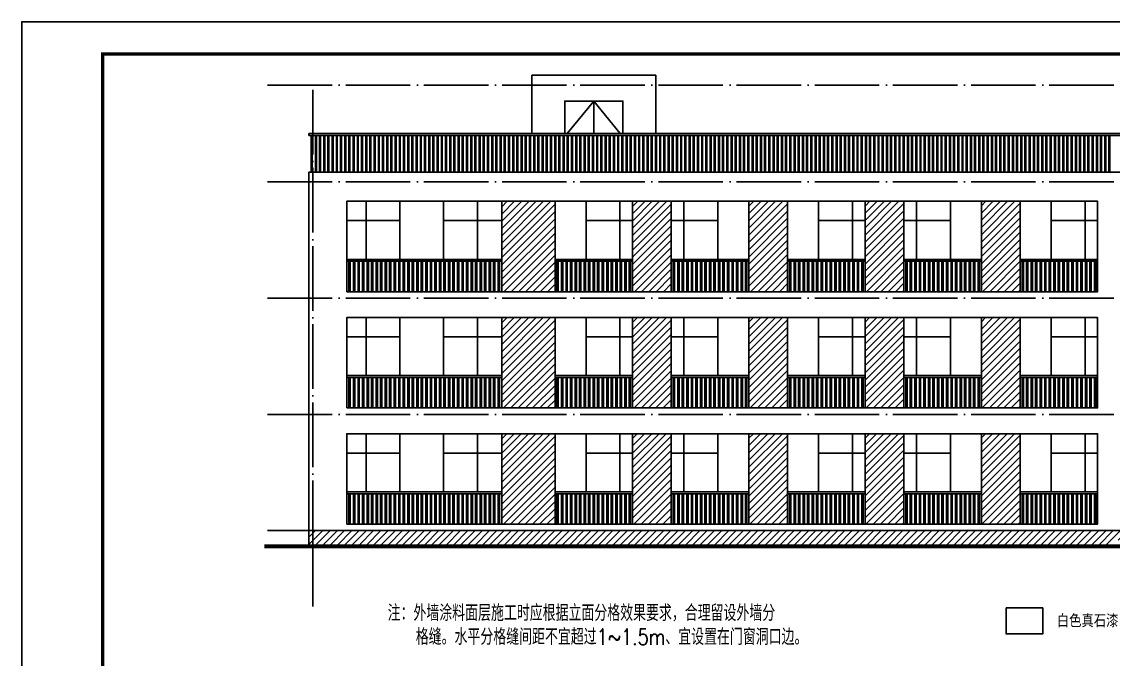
# Model space of a CAD drawing. Extents: x -695846 to 822170, y -413475 to 397179.
# Drawn here: x 335420 to 369208, y 242864 to 262602 of the extents above; entities that cross this region are included whole.
import ezdxf

# ---------------------------------------------------------------- set-up
doc = ezdxf.new("R2010")
doc.units = 0
doc.header["$LTSCALE"] = 1000
doc.header["$MEASUREMENT"] = 0
doc.linetypes.add('DOTE', pattern=[2.42, 2, -0.2, 0.02, -0.2])
for name, color, linetype in [('A-立面阳台栏杆', 157, 'Continuous'), ('AXIS', 3, 'Continuous'), ('BALCONY', 6, 'Continuous'), ('DOTE', 1, 'DOTE'), ('PUB_TEXT', 7, 'Continuous'), ('T-图框-175', 175, 'Continuous'), ('WINDOW', 4, 'Continuous')]:
    doc.layers.add(name, color=color, linetype=linetype)
doc.styles.add('-黑体', font='simhei.ttf', dxfattribs={"width": 0.8})
doc.styles.add('_HZTXT', font='txt.shx', dxfattribs={"width": 0.8, "bigfont": 'HZTXT.shx'})
pattern_1 = [(45, (-176795.44, 7064.84), (-112.2532, 112.2532), [])]

msp = doc.modelspace()

# ---------------------------------------------------------------- hatches: boundary and pattern name
h = msp.add_hatch()
h.set_pattern_fill('ANSI31', color=8, scale=100)
h.set_pattern_definition(pattern_1)
h.paths.add_polyline_path([(351928, 257045), (350278, 257045), (350278, 254245), (351928, 254245)])
h = msp.add_hatch()
h.set_pattern_fill('ANSI31', color=8, scale=100)
h.set_pattern_definition(pattern_1)
h.paths.add_polyline_path([(355528, 257045), (354328, 257045), (354328, 254245), (355528, 254245)])
h = msp.add_hatch()
h.set_pattern_fill('ANSI31', color=8, scale=100)
h.set_pattern_definition(pattern_1)
h.paths.add_polyline_path([(359128, 257045), (357928, 257045), (357928, 254245), (359128, 254245)])
h = msp.add_hatch()
h.set_pattern_fill('ANSI31', color=8, scale=100)
h.set_pattern_definition(pattern_1)
h.paths.add_polyline_path([(362728, 257045), (361528, 257045), (361528, 254245), (362728, 254245)])
h = msp.add_hatch()
h.set_pattern_fill('ANSI31', color=8, scale=100)
h.set_pattern_definition(pattern_1)
h.paths.add_polyline_path([(366328, 257045), (365128, 257045), (365128, 254245), (366328, 254245)])
h = msp.add_hatch()
h.set_pattern_fill('ANSI31', color=8, scale=100)
h.set_pattern_definition(pattern_1)
h.paths.add_polyline_path([(351928, 253445), (350278, 253445), (350278, 250645), (351928, 250645)])
h = msp.add_hatch()
h.set_pattern_fill('ANSI31', color=8, scale=100)
h.set_pattern_definition(pattern_1)
h.paths.add_polyline_path([(355528, 253445), (354328, 253445), (354328, 250645), (355528, 250645)])
h = msp.add_hatch()
h.set_pattern_fill('ANSI31', color=8, scale=100)
h.set_pattern_definition(pattern_1)
h.paths.add_polyline_path([(359128, 253445), (357928, 253445), (357928, 250645), (359128, 250645)])
h = msp.add_hatch()
h.set_pattern_fill('ANSI31', color=8, scale=100)
h.set_pattern_definition(pattern_1)
h.paths.add_polyline_path([(362728, 253445), (361528, 253445), (361528, 250645), (362728, 250645)])
h = msp.add_hatch()
h.set_pattern_fill('ANSI31', color=8, scale=100)
h.set_pattern_definition(pattern_1)
h.paths.add_polyline_path([(366328, 253445), (365128, 253445), (365128, 250645), (366328, 250645)])
h = msp.add_hatch()
h.set_pattern_fill('ANSI31', color=8, scale=100)
h.set_pattern_definition(pattern_1)
h.paths.add_polyline_path([(351928, 249845), (350278, 249845), (350278, 247045), (351928, 247045)])
h = msp.add_hatch()
h.set_pattern_fill('ANSI31', color=8, scale=100)
h.set_pattern_definition(pattern_1)
h.paths.add_polyline_path([(355528, 249845), (354328, 249845), (354328, 247045), (355528, 247045)])
h = msp.add_hatch()
h.set_pattern_fill('ANSI31', color=8, scale=100)
h.set_pattern_definition(pattern_1)
h.paths.add_polyline_path([(359128, 249845), (357928, 249845), (357928, 247045), (359128, 247045)])
h = msp.add_hatch()
h.set_pattern_fill('ANSI31', color=8, scale=100)
h.set_pattern_definition(pattern_1)
h.paths.add_polyline_path([(362728, 249845), (361528, 249845), (361528, 247045), (362728, 247045)])
h = msp.add_hatch()
h.set_pattern_fill('ANSI31', color=8, scale=100)
h.set_pattern_definition(pattern_1)
h.paths.add_polyline_path([(366328, 249845), (365128, 249845), (365128, 247045), (366328, 247045)])
h = msp.add_hatch()
h.set_pattern_fill('ANSI31', color=8, scale=100)
h.set_pattern_definition(pattern_1)
h.paths.add_polyline_path([(369208, 246395), (369208, 246545), (369928, 246545), (369928, 246845), (344308, 246845), (344308, 246395)])

# ---------------------------------------------------------------- linework, layer by layer
at = {"color": 8}
for p, q in [((351208, 260945), (351208, 259145)), ((351208, 260945), (355048, 260945)), ((355048, 260945), (355048, 259145))]:
    msp.add_line(p, q, dxfattribs=at)
for p, q in [((344308, 246395), (344308, 257945)), ((379948, 257945), (344308, 257945)), ((342928, 246395), (381328, 246395))]:
    msp.add_line(p, q)
for points in [[(353128, 260145), (352308, 259143)], [(353128, 260145), (353946, 259145)], [(350278, 257045), (351928, 257045)], [(354328, 257045), (355528, 257045)], [(357928, 257045), (359128, 257045)], [(361528, 257045), (362728, 257045)], [(365128, 257045), (366328, 257045)], [(350278, 254245), (351928, 254245)], [(354328, 254245), (355528, 254245)], [(357928, 254245), (359128, 254245)], [(361528, 254245), (362728, 254245)], [(365128, 254245), (366328, 254245)], [(350278, 253445), (351928, 253445)], [(354328, 253445), (355528, 253445)], [(357928, 253445), (359128, 253445)], [(361528, 253445), (362728, 253445)], [(365128, 253445), (366328, 253445)], [(350278, 250645), (351928, 250645)], [(354328, 250645), (355528, 250645)], [(357928, 250645), (359128, 250645)], [(361528, 250645), (362728, 250645)], [(365128, 250645), (366328, 250645)], [(350278, 249845), (351928, 249845)], [(354328, 249845), (355528, 249845)], [(357928, 249845), (359128, 249845)], [(361528, 249845), (362728, 249845)], [(365128, 249845), (366328, 249845)], [(350278, 247045), (351928, 247045)], [(354328, 247045), (355528, 247045)], [(357928, 247045), (359128, 247045)], [(361528, 247045), (362728, 247045)], [(365128, 247045), (366328, 247045)], [(344308, 246845), (369928, 246845)]]:
    msp.add_lwpolyline(points, dxfattribs=at)
for points in [[(345478, 254245), (350278, 254245), (350278, 257045), (345478, 257045)], [(351928, 254245), (354328, 254245), (354328, 257045), (351928, 257045)], [(355528, 254245), (357928, 254245), (357928, 257045), (355528, 257045)], [(359128, 254245), (361528, 254245), (361528, 257045), (359128, 257045)], [(362728, 254245), (365128, 254245), (365128, 257045), (362728, 257045)], [(366328, 254245), (368728, 254245), (368728, 257045), (366328, 257045)], [(345478, 250645), (350278, 250645), (350278, 253445), (345478, 253445)], [(351928, 250645), (354328, 250645), (354328, 253445), (351928, 253445)], [(355528, 250645), (357928, 250645), (357928, 253445), (355528, 253445)], [(359128, 250645), (361528, 250645), (361528, 253445), (359128, 253445)], [(362728, 250645), (365128, 250645), (365128, 253445), (362728, 253445)], [(366328, 250645), (368728, 250645), (368728, 253445), (366328, 253445)], [(345478, 247045), (350278, 247045), (350278, 249845), (345478, 249845)], [(351928, 247045), (354328, 247045), (354328, 249845), (351928, 249845)], [(355528, 247045), (357928, 247045), (357928, 249845), (355528, 249845)], [(359128, 247045), (361528, 247045), (361528, 249845), (359128, 249845)], [(362728, 247045), (365128, 247045), (365128, 249845), (362728, 249845)], [(366328, 247045), (368728, 247045), (368728, 249845), (366328, 249845)], [(365891, 244450), (367030, 244450), (367030, 243648), (365891, 243648)]]:
    msp.add_lwpolyline(points, close=True)
at = {"const_width": 100}
msp.add_lwpolyline([(342928, 246345), (381328, 246345)], dxfattribs=at)
at = {"layer": 'A-立面阳台栏杆'}
for p, q in [((344308, 259145), (344308, 259085)), ((345478, 255245), (350278, 255245)), ((345478, 255185), (350278, 255185)), ((351928, 255245), (354328, 255245)), ((351928, 255185), (354328, 255185)), ((355528, 255245), (357928, 255245)), ((355528, 255185), (357928, 255185)), ((359128, 255245), (361528, 255245)), ((359128, 255185), (361528, 255185)), ((362728, 255245), (365128, 255245)), ((362728, 255185), (365128, 255185)), ((366328, 255245), (368728, 255245)), ((366328, 255185), (368728, 255185)), ((345478, 251645), (350278, 251645)), ((345478, 251585), (350278, 251585)), ((351928, 251645), (354328, 251645)), ((351928, 251585), (354328, 251585)), ((355528, 251645), (357928, 251645)), ((355528, 251585), (357928, 251585)), ((359128, 251645), (361528, 251645)), ((359128, 251585), (361528, 251585)), ((362728, 251645), (365128, 251645)), ((362728, 251585), (365128, 251585)), ((366328, 251645), (368728, 251645)), ((366328, 251585), (368728, 251585)), ((345478, 248045), (350278, 248045)), ((351928, 248045), (354328, 248045)), ((355528, 248045), (357928, 248045)), ((359128, 248045), (361528, 248045)), ((362728, 248045), (365128, 248045)), ((366328, 248045), (368728, 248045)), ((345478, 247985), (350278, 247985)), ((351928, 247985), (354328, 247985)), ((355528, 247985), (357928, 247985)), ((359128, 247985), (361528, 247985)), ((362728, 247985), (365128, 247985)), ((366328, 247985), (368728, 247985))]:
    msp.add_line(p, q, dxfattribs=at)
for points in [[(379948, 259145), (344308, 259145)], [(379948, 259085), (344308, 259085)], [(344378, 257945), (344378, 259085)], [(344408, 257945), (344408, 259085)], [(344508, 257945), (344508, 259085)], [(344538, 257945), (344538, 259085)], [(344638, 257945), (344638, 259085)], [(344668, 257945), (344668, 259085)], [(344768, 257945), (344768, 259085)], [(344798, 257945), (344798, 259085)], [(344898, 257945), (344898, 259085)], [(344928, 257945), (344928, 259085)], [(345028, 257945), (345028, 259085)], [(345058, 257945), (345058, 259085)], [(345158, 257945), (345158, 259085)], [(345188, 257945), (345188, 259085)], [(345288, 257945), (345288, 259085)], [(345318, 257945), (345318, 259085)], [(345418, 257945), (345418, 259085)], [(345448, 257945), (345448, 259085)], [(345548, 257945), (345548, 259085)], [(345578, 257945), (345578, 259085)], [(345678, 257945), (345678, 259085)], [(345708, 257945), (345708, 259085)], [(345808, 257945), (345808, 259085)], [(345838, 257945), (345838, 259085)], [(345938, 257945), (345938, 259085)], [(345968, 257945), (345968, 259085)], [(346068, 257945), (346068, 259085)], [(346098, 257945), (346098, 259085)], [(346198, 257945), (346198, 259085)], [(346228, 257945), (346228, 259085)], [(346328, 257945), (346328, 259085)], [(346358, 257945), (346358, 259085)], [(346458, 257945), (346458, 259085)], [(346488, 257945), (346488, 259085)], [(346588, 257945), (346588, 259085)], [(346618, 257945), (346618, 259085)], [(346718, 257945), (346718, 259085)], [(346748, 257945), (346748, 259085)], [(346848, 257945), (346848, 259085)], [(346878, 257945), (346878, 259085)], [(346978, 257945), (346978, 259085)], [(347008, 257945), (347008, 259085)], [(347108, 257945), (347108, 259085)], [(347138, 257945), (347138, 259085)], [(347238, 257945), (347238, 259085)], [(347268, 257945), (347268, 259085)], [(347368, 257945), (347368, 259085)], [(347398, 257945), (347398, 259085)], [(347498, 257945), (347498, 259085)], [(347528, 257945), (347528, 259085)], [(347628, 257945), (347628, 259085)], [(347658, 257945), (347658, 259085)], [(347758, 257945), (347758, 259085)], [(347788, 257945), (347788, 259085)], [(347888, 257945), (347888, 259085)], [(347918, 257945), (347918, 259085)], [(348018, 257945), (348018, 259085)], [(348048, 257945), (348048, 259085)], [(348148, 257945), (348148, 259085)], [(348178, 257945), (348178, 259085)], [(348278, 257945), (348278, 259085)], [(348308, 257945), (348308, 259085)], [(348408, 257945), (348408, 259085)], [(348438, 257945), (348438, 259085)], [(348538, 257945), (348538, 259085)], [(348568, 257945), (348568, 259085)], [(348668, 257945), (348668, 259085)], [(348698, 257945), (348698, 259085)], [(348798, 257945), (348798, 259085)], [(348828, 257945), (348828, 259085)], [(348928, 257945), (348928, 259085)], [(348958, 257945), (348958, 259085)], [(349058, 257945), (349058, 259085)], [(349088, 257945), (349088, 259085)], [(349188, 257945), (349188, 259085)], [(349218, 257945), (349218, 259085)], [(349318, 257945), (349318, 259085)], [(349348, 257945), (349348, 259085)], [(349448, 257945), (349448, 259085)], [(349478, 257945), (349478, 259085)], [(349578, 257945), (349578, 259085)], [(349608, 257945), (349608, 259085)], [(349708, 257945), (349708, 259085)], [(349738, 257945), (349738, 259085)], [(349838, 257945), (349838, 259085)], [(349868, 257945), (349868, 259085)], [(349968, 257945), (349968, 259085)], [(349998, 257945), (349998, 259085)], [(350098, 257945), (350098, 259085)], [(350128, 257945), (350128, 259085)], [(350228, 257945), (350228, 259085)], [(350258, 257945), (350258, 259085)], [(350358, 257945), (350358, 259085)], [(350388, 257945), (350388, 259085)], [(350488, 257945), (350488, 259085)], [(350518, 257945), (350518, 259085)], [(350618, 257945), (350618, 259085)], [(350648, 257945), (350648, 259085)], [(350748, 257945), (350748, 259085)], [(350778, 257945), (350778, 259085)], [(350878, 257945), (350878, 259085)], [(350908, 257945), (350908, 259085)], [(351008, 257945), (351008, 259085)], [(351038, 257945), (351038, 259085)], [(351138, 257945), (351138, 259085)], [(351168, 257945), (351168, 259085)], [(351268, 257945), (351268, 259085)], [(351298, 257945), (351298, 259085)], [(351398, 257945), (351398, 259085)], [(351428, 257945), (351428, 259085)], [(351528, 257945), (351528, 259085)], [(351558, 257945), (351558, 259085)], [(351658, 257945), (351658, 259085)], [(351688, 257945), (351688, 259085)], [(351788, 257945), (351788, 259085)], [(351818, 257945), (351818, 259085)], [(351918, 257945), (351918, 259085)], [(351948, 257945), (351948, 259085)], [(352048, 257945), (352048, 259085)], [(352078, 257945), (352078, 259085)], [(352178, 257945), (352178, 259085)], [(352208, 257945), (352208, 259085)], [(352308, 257945), (352308, 259085)], [(352338, 257945), (352338, 259085)], [(352438, 257945), (352438, 259085)], [(352468, 257945), (352468, 259085)], [(352568, 257945), (352568, 259085)], [(352598, 257945), (352598, 259085)], [(352698, 257945), (352698, 259085)], [(352728, 257945), (352728, 259085)], [(352828, 257945), (352828, 259085)], [(352858, 257945), (352858, 259085)], [(352958, 257945), (352958, 259085)], [(352988, 257945), (352988, 259085)], [(353088, 257945), (353088, 259085)], [(353118, 257945), (353118, 259085)], [(353218, 257945), (353218, 259085)], [(353248, 257945), (353248, 259085)], [(353348, 257945), (353348, 259085)], [(353378, 257945), (353378, 259085)], [(353478, 257945), (353478, 259085)], [(353508, 257945), (353508, 259085)], [(353608, 257945), (353608, 259085)], [(353638, 257945), (353638, 259085)], [(353738, 257945), (353738, 259085)], [(353768, 257945), (353768, 259085)], [(353868, 257945), (353868, 259085)], [(353898, 257945), (353898, 259085)], [(353998, 257945), (353998, 259085)], [(354028, 257945), (354028, 259085)], [(354128, 257945), (354128, 259085)], [(354158, 257945), (354158, 259085)], [(354258, 257945), (354258, 259085)], [(354288, 257945), (354288, 259085)], [(354388, 257945), (354388, 259085)], [(354418, 257945), (354418, 259085)], [(354518, 257945), (354518, 259085)], [(354548, 257945), (354548, 259085)], [(354648, 257945), (354648, 259085)], [(354678, 257945), (354678, 259085)], [(354778, 257945), (354778, 259085)], [(354808, 257945), (354808, 259085)], [(354908, 257945), (354908, 259085)], [(354938, 257945), (354938, 259085)], [(355038, 257945), (355038, 259085)], [(355068, 257945), (355068, 259085)], [(355168, 257945), (355168, 259085)], [(355198, 257945), (355198, 259085)], [(355298, 257945), (355298, 259085)], [(355328, 257945), (355328, 259085)], [(355428, 257945), (355428, 259085)], [(355458, 257945), (355458, 259085)], [(355558, 257945), (355558, 259085)], [(355588, 257945), (355588, 259085)], [(355688, 257945), (355688, 259085)], [(355718, 257945), (355718, 259085)], [(355818, 257945), (355818, 259085)], [(355848, 257945), (355848, 259085)], [(355948, 257945), (355948, 259085)], [(355978, 257945), (355978, 259085)], [(356078, 257945), (356078, 259085)], [(356108, 257945), (356108, 259085)], [(356208, 257945), (356208, 259085)], [(356238, 257945), (356238, 259085)], [(356338, 257945), (356338, 259085)], [(356368, 257945), (356368, 259085)], [(356468, 257945), (356468, 259085)], [(356498, 257945), (356498, 259085)], [(356598, 257945), (356598, 259085)], [(356628, 257945), (356628, 259085)], [(356728, 257945), (356728, 259085)], [(356758, 257945), (356758, 259085)], [(356858, 257945), (356858, 259085)], [(356888, 257945), (356888, 259085)], [(356988, 257945), (356988, 259085)], [(357018, 257945), (357018, 259085)], [(357118, 257945), (357118, 259085)], [(357148, 257945), (357148, 259085)], [(357248, 257945), (357248, 259085)], [(357278, 257945), (357278, 259085)], [(357378, 257945), (357378, 259085)], [(357408, 257945), (357408, 259085)], [(357508, 257945), (357508, 259085)], [(357538, 257945), (357538, 259085)], [(357638, 257945), (357638, 259085)], [(357668, 257945), (357668, 259085)], [(357768, 257945), (357768, 259085)], [(357798, 257945), (357798, 259085)], [(357898, 257945), (357898, 259085)], [(357928, 257945), (357928, 259085)], [(358028, 257945), (358028, 259085)], [(358058, 257945), (358058, 259085)], [(358158, 257945), (358158, 259085)], [(358188, 257945), (358188, 259085)], [(358288, 257945), (358288, 259085)], [(358318, 257945), (358318, 259085)], [(358418, 257945), (358418, 259085)], [(358448, 257945), (358448, 259085)], [(358548, 257945), (358548, 259085)], [(358578, 257945), (358578, 259085)], [(358678, 257945), (358678, 259085)], [(358708, 257945), (358708, 259085)], [(358808, 257945), (358808, 259085)], [(358838, 257945), (358838, 259085)], [(358938, 257945), (358938, 259085)], [(358968, 257945), (358968, 259085)], [(359068, 257945), (359068, 259085)], [(359098, 257945), (359098, 259085)], [(359198, 257945), (359198, 259085)], [(359228, 257945), (359228, 259085)], [(359328, 257945), (359328, 259085)], [(359358, 257945), (359358, 259085)], [(359458, 257945), (359458, 259085)], [(359488, 257945), (359488, 259085)], [(359588, 257945), (359588, 259085)], [(359618, 257945), (359618, 259085)], [(359718, 257945), (359718, 259085)], [(359748, 257945), (359748, 259085)], [(359848, 257945), (359848, 259085)], [(359878, 257945), (359878, 259085)], [(359978, 257945), (359978, 259085)], [(360008, 257945), (360008, 259085)], [(360108, 257945), (360108, 259085)], [(360138, 257945), (360138, 259085)], [(360238, 257945), (360238, 259085)], [(360268, 257945), (360268, 259085)], [(360368, 257945), (360368, 259085)], [(360398, 257945), (360398, 259085)], [(360498, 257945), (360498, 259085)], [(360528, 257945), (360528, 259085)], [(360628, 257945), (360628, 259085)], [(360658, 257945), (360658, 259085)], [(360758, 257945), (360758, 259085)], [(360788, 257945), (360788, 259085)], [(360888, 257945), (360888, 259085)], [(360918, 257945), (360918, 259085)], [(361018, 257945), (361018, 259085)], [(361048, 257945), (361048, 259085)], [(361148, 257945), (361148, 259085)], [(361178, 257945), (361178, 259085)], [(361278, 257945), (361278, 259085)], [(361308, 257945), (361308, 259085)], [(361408, 257945), (361408, 259085)], [(361438, 257945), (361438, 259085)], [(361538, 257945), (361538, 259085)], [(361568, 257945), (361568, 259085)], [(361668, 257945), (361668, 259085)], [(361698, 257945), (361698, 259085)], [(361798, 257945), (361798, 259085)], [(361828, 257945), (361828, 259085)], [(361928, 257945), (361928, 259085)], [(361958, 257945), (361958, 259085)], [(362058, 257945), (362058, 259085)], [(362088, 257945), (362088, 259085)], [(362188, 257945), (362188, 259085)], [(362218, 257945), (362218, 259085)], [(362318, 257945), (362318, 259085)], [(362348, 257945), (362348, 259085)], [(362448, 257945), (362448, 259085)], [(362478, 257945), (362478, 259085)], [(362578, 257945), (362578, 259085)], [(362608, 257945), (362608, 259085)], [(362708, 257945), (362708, 259085)], [(362738, 257945), (362738, 259085)], [(362838, 257945), (362838, 259085)], [(362868, 257945), (362868, 259085)], [(362968, 257945), (362968, 259085)], [(362998, 257945), (362998, 259085)], [(363098, 257945), (363098, 259085)], [(363128, 257945), (363128, 259085)], [(363228, 257945), (363228, 259085)], [(363258, 257945), (363258, 259085)], [(363358, 257945), (363358, 259085)], [(363388, 257945), (363388, 259085)], [(363488, 257945), (363488, 259085)], [(363518, 257945), (363518, 259085)], [(363618, 257945), (363618, 259085)], [(363648, 257945), (363648, 259085)], [(363748, 257945), (363748, 259085)], [(363778, 257945), (363778, 259085)], [(363878, 257945), (363878, 259085)], [(363908, 257945), (363908, 259085)], [(364008, 257945), (364008, 259085)], [(364038, 257945), (364038, 259085)], [(364138, 257945), (364138, 259085)], [(364168, 257945), (364168, 259085)], [(364268, 257945), (364268, 259085)], [(364298, 257945), (364298, 259085)], [(364398, 257945), (364398, 259085)], [(364428, 257945), (364428, 259085)], [(364528, 257945), (364528, 259085)], [(364558, 257945), (364558, 259085)], [(364658, 257945), (364658, 259085)], [(364688, 257945), (364688, 259085)], [(364788, 257945), (364788, 259085)], [(364818, 257945), (364818, 259085)], [(364918, 257945), (364918, 259085)], [(364948, 257945), (364948, 259085)], [(365048, 257945), (365048, 259085)], [(365078, 257945), (365078, 259085)], [(365178, 257945), (365178, 259085)], [(365208, 257945), (365208, 259085)], [(365308, 257945), (365308, 259085)], [(365338, 257945), (365338, 259085)], [(365438, 257945), (365438, 259085)], [(365468, 257945), (365468, 259085)], [(365568, 257945), (365568, 259085)], [(365598, 257945), (365598, 259085)], [(365698, 257945), (365698, 259085)], [(365728, 257945), (365728, 259085)], [(365828, 257945), (365828, 259085)], [(365858, 257945), (365858, 259085)], [(365958, 257945), (365958, 259085)], [(365988, 257945), (365988, 259085)], [(366088, 257945), (366088, 259085)], [(366118, 257945), (366118, 259085)], [(366218, 257945), (366218, 259085)], [(366248, 257945), (366248, 259085)], [(366348, 257945), (366348, 259085)], [(366378, 257945), (366378, 259085)], [(366478, 257945), (366478, 259085)], [(366508, 257945), (366508, 259085)], [(366608, 257945), (366608, 259085)], [(366638, 257945), (366638, 259085)], [(366738, 257945), (366738, 259085)], [(366768, 257945), (366768, 259085)], [(366868, 257945), (366868, 259085)], [(366898, 257945), (366898, 259085)], [(366998, 257945), (366998, 259085)], [(367028, 257945), (367028, 259085)], [(367128, 257945), (367128, 259085)], [(367158, 257945), (367158, 259085)], [(367258, 257945), (367258, 259085)], [(367288, 257945), (367288, 259085)], [(367388, 257945), (367388, 259085)], [(367418, 257945), (367418, 259085)], [(367518, 257945), (367518, 259085)], [(367548, 257945), (367548, 259085)], [(367648, 257945), (367648, 259085)], [(367678, 257945), (367678, 259085)], [(367778, 257945), (367778, 259085)], [(367808, 257945), (367808, 259085)], [(367908, 257945), (367908, 259085)], [(367938, 257945), (367938, 259085)], [(368038, 257945), (368038, 259085)], [(368068, 257945), (368068, 259085)], [(368168, 257945), (368168, 259085)], [(368198, 257945), (368198, 259085)], [(368298, 257945), (368298, 259085)], [(368328, 257945), (368328, 259085)], [(368428, 257945), (368428, 259085)], [(368458, 257945), (368458, 259085)], [(368558, 257945), (368558, 259085)], [(368588, 257945), (368588, 259085)], [(368688, 257945), (368688, 259085)], [(368718, 257945), (368718, 259085)], [(368818, 257945), (368818, 259085)], [(368848, 257945), (368848, 259085)], [(368948, 257945), (368948, 259085)], [(368978, 257945), (368978, 259085)], [(369078, 257945), (369078, 259085)], [(369108, 257945), (369108, 259085)], [(345548, 254245), (345548, 255185)], [(345588, 254245), (345588, 255185)], [(345688, 254245), (345688, 255185)], [(345728, 254245), (345728, 255185)], [(345828, 254245), (345828, 255185)], [(345868, 254245), (345868, 255185)], [(345968, 254245), (345968, 255185)], [(346008, 254245), (346008, 255185)], [(346108, 254245), (346108, 255185)], [(346148, 254245), (346148, 255185)], [(346248, 254245), (346248, 255185)], [(346288, 254245), (346288, 255185)], [(346388, 254245), (346388, 255185)], [(346428, 254245), (346428, 255185)], [(346528, 254245), (346528, 255185)], [(346568, 254245), (346568, 255185)], [(346668, 254245), (346668, 255185)], [(346708, 254245), (346708, 255185)], [(346808, 254245), (346808, 255185)], [(346848, 254245), (346848, 255185)], [(346948, 254245), (346948, 255185)], [(346988, 254245), (346988, 255185)], [(347088, 254245), (347088, 255185)], [(347128, 254245), (347128, 255185)], [(347228, 254245), (347228, 255185)], [(347268, 254245), (347268, 255185)], [(347368, 254245), (347368, 255185)], [(347408, 254245), (347408, 255185)], [(347508, 254245), (347508, 255185)], [(347548, 254245), (347548, 255185)], [(347648, 254245), (347648, 255185)], [(347688, 254245), (347688, 255185)], [(347788, 254245), (347788, 255185)], [(347828, 254245), (347828, 255185)], [(347928, 254245), (347928, 255185)], [(347968, 254245), (347968, 255185)], [(348068, 254245), (348068, 255185)], [(348108, 254245), (348108, 255185)], [(348208, 254245), (348208, 255185)], [(348248, 254245), (348248, 255185)], [(348348, 254245), (348348, 255185)], [(348388, 254245), (348388, 255185)], [(348488, 254245), (348488, 255185)], [(348528, 254245), (348528, 255185)], [(348628, 254245), (348628, 255185)], [(348668, 254245), (348668, 255185)], [(348768, 254245), (348768, 255185)], [(348808, 254245), (348808, 255185)], [(348908, 254245), (348908, 255185)], [(348948, 254245), (348948, 255185)], [(349048, 254245), (349048, 255185)], [(349088, 254245), (349088, 255185)], [(349188, 254245), (349188, 255185)], [(349228, 254245), (349228, 255185)], [(349328, 254245), (349328, 255185)], [(349368, 254245), (349368, 255185)], [(349468, 254245), (349468, 255185)], [(349508, 254245), (349508, 255185)], [(349608, 254245), (349608, 255185)], [(349648, 254245), (349648, 255185)], [(349748, 254245), (349748, 255185)], [(349788, 254245), (349788, 255185)], [(349888, 254245), (349888, 255185)], [(349928, 254245), (349928, 255185)], [(350028, 254245), (350028, 255185)], [(350068, 254245), (350068, 255185)], [(350168, 254245), (350168, 255185)], [(350208, 254245), (350208, 255185)], [(351988, 254245), (351988, 255185)], [(352028, 254245), (352028, 255185)], [(352128, 254245), (352128, 255185)], [(352168, 254245), (352168, 255185)], [(352268, 254245), (352268, 255185)], [(352308, 254245), (352308, 255185)], [(352408, 254245), (352408, 255185)], [(352448, 254245), (352448, 255185)], [(352548, 254245), (352548, 255185)], [(352588, 254245), (352588, 255185)], [(352688, 254245), (352688, 255185)], [(352728, 254245), (352728, 255185)], [(352828, 254245), (352828, 255185)], [(352868, 254245), (352868, 255185)], [(352968, 254245), (352968, 255185)], [(353008, 254245), (353008, 255185)], [(353108, 254245), (353108, 255185)], [(353148, 254245), (353148, 255185)], [(353248, 254245), (353248, 255185)], [(353288, 254245), (353288, 255185)], [(353388, 254245), (353388, 255185)], [(353428, 254245), (353428, 255185)], [(353528, 254245), (353528, 255185)], [(353568, 254245), (353568, 255185)], [(353668, 254245), (353668, 255185)], [(353708, 254245), (353708, 255185)], [(353808, 254245), (353808, 255185)], [(353848, 254245), (353848, 255185)], [(353948, 254245), (353948, 255185)], [(353988, 254245), (353988, 255185)], [(354088, 254245), (354088, 255185)], [(354128, 254245), (354128, 255185)], [(354228, 254245), (354228, 255185)], [(354268, 254245), (354268, 255185)], [(355588, 254245), (355588, 255185)], [(355628, 254245), (355628, 255185)], [(355728, 254245), (355728, 255185)], [(355768, 254245), (355768, 255185)], [(355868, 254245), (355868, 255185)], [(355908, 254245), (355908, 255185)], [(356008, 254245), (356008, 255185)], [(356048, 254245), (356048, 255185)], [(356148, 254245), (356148, 255185)], [(356188, 254245), (356188, 255185)], [(356288, 254245), (356288, 255185)], [(356328, 254245), (356328, 255185)], [(356428, 254245), (356428, 255185)], [(356468, 254245), (356468, 255185)], [(356568, 254245), (356568, 255185)], [(356608, 254245), (356608, 255185)], [(356708, 254245), (356708, 255185)], [(356748, 254245), (356748, 255185)], [(356848, 254245), (356848, 255185)], [(356888, 254245), (356888, 255185)], [(356988, 254245), (356988, 255185)], [(357028, 254245), (357028, 255185)], [(357128, 254245), (357128, 255185)], [(357168, 254245), (357168, 255185)], [(357268, 254245), (357268, 255185)], [(357308, 254245), (357308, 255185)], [(357408, 254245), (357408, 255185)], [(357448, 254245), (357448, 255185)], [(357548, 254245), (357548, 255185)], [(357588, 254245), (357588, 255185)], [(357688, 254245), (357688, 255185)], [(357728, 254245), (357728, 255185)], [(357828, 254245), (357828, 255185)], [(357868, 254245), (357868, 255185)], [(359188, 254245), (359188, 255185)], [(359228, 254245), (359228, 255185)], [(359328, 254245), (359328, 255185)], [(359368, 254245), (359368, 255185)], [(359468, 254245), (359468, 255185)], [(359508, 254245), (359508, 255185)], [(359608, 254245), (359608, 255185)], [(359648, 254245), (359648, 255185)], [(359748, 254245), (359748, 255185)], [(359788, 254245), (359788, 255185)], [(359888, 254245), (359888, 255185)], [(359928, 254245), (359928, 255185)], [(360028, 254245), (360028, 255185)], [(360068, 254245), (360068, 255185)], [(360168, 254245), (360168, 255185)], [(360208, 254245), (360208, 255185)], [(360308, 254245), (360308, 255185)], [(360348, 254245), (360348, 255185)], [(360448, 254245), (360448, 255185)], [(360488, 254245), (360488, 255185)], [(360588, 254245), (360588, 255185)], [(360628, 254245), (360628, 255185)], [(360728, 254245), (360728, 255185)], [(360768, 254245), (360768, 255185)], [(360868, 254245), (360868, 255185)], [(360908, 254245), (360908, 255185)], [(361008, 254245), (361008, 255185)], [(361048, 254245), (361048, 255185)], [(361148, 254245), (361148, 255185)], [(361188, 254245), (361188, 255185)], [(361288, 254245), (361288, 255185)], [(361328, 254245), (361328, 255185)], [(361428, 254245), (361428, 255185)], [(361468, 254245), (361468, 255185)], [(362788, 254245), (362788, 255185)], [(362828, 254245), (362828, 255185)], [(362928, 254245), (362928, 255185)], [(362968, 254245), (362968, 255185)], [(363068, 254245), (363068, 255185)], [(363108, 254245), (363108, 255185)], [(363208, 254245), (363208, 255185)], [(363248, 254245), (363248, 255185)], [(363348, 254245), (363348, 255185)], [(363388, 254245), (363388, 255185)], [(363488, 254245), (363488, 255185)], [(363528, 254245), (363528, 255185)], [(363628, 254245), (363628, 255185)], [(363668, 254245), (363668, 255185)], [(363768, 254245), (363768, 255185)], [(363808, 254245), (363808, 255185)], [(363908, 254245), (363908, 255185)], [(363948, 254245), (363948, 255185)], [(364048, 254245), (364048, 255185)], [(364088, 254245), (364088, 255185)], [(364188, 254245), (364188, 255185)], [(364228, 254245), (364228, 255185)], [(364328, 254245), (364328, 255185)], [(364368, 254245), (364368, 255185)], [(364468, 254245), (364468, 255185)], [(364508, 254245), (364508, 255185)], [(364608, 254245), (364608, 255185)], [(364648, 254245), (364648, 255185)], [(364748, 254245), (364748, 255185)], [(364788, 254245), (364788, 255185)], [(364888, 254245), (364888, 255185)], [(364928, 254245), (364928, 255185)], [(365028, 254245), (365028, 255185)], [(365068, 254245), (365068, 255185)], [(366388, 254245), (366388, 255185)], [(366428, 254245), (366428, 255185)], [(366528, 254245), (366528, 255185)], [(366568, 254245), (366568, 255185)], [(366668, 254245), (366668, 255185)], [(366708, 254245), (366708, 255185)], [(366808, 254245), (366808, 255185)], [(366848, 254245), (366848, 255185)], [(366948, 254245), (366948, 255185)], [(366988, 254245), (366988, 255185)], [(367088, 254245), (367088, 255185)], [(367128, 254245), (367128, 255185)], [(367228, 254245), (367228, 255185)], [(367268, 254245), (367268, 255185)], [(367368, 254245), (367368, 255185)], [(367408, 254245), (367408, 255185)], [(367508, 254245), (367508, 255185)], [(367548, 254245), (367548, 255185)], [(367648, 254245), (367648, 255185)], [(367688, 254245), (367688, 255185)], [(367788, 254245), (367788, 255185)], [(367828, 254245), (367828, 255185)], [(367928, 254245), (367928, 255185)], [(367968, 254245), (367968, 255185)], [(368068, 254245), (368068, 255185)], [(368108, 254245), (368108, 255185)], [(368208, 254245), (368208, 255185)], [(368248, 254245), (368248, 255185)], [(368348, 254245), (368348, 255185)], [(368388, 254245), (368388, 255185)], [(368488, 254245), (368488, 255185)], [(368528, 254245), (368528, 255185)], [(368628, 254245), (368628, 255185)], [(368668, 254245), (368668, 255185)], [(345548, 250645), (345548, 251585)], [(345588, 250645), (345588, 251585)], [(345688, 250645), (345688, 251585)], [(345728, 250645), (345728, 251585)], [(345828, 250645), (345828, 251585)], [(345868, 250645), (345868, 251585)], [(345968, 250645), (345968, 251585)], [(346008, 250645), (346008, 251585)], [(346108, 250645), (346108, 251585)], [(346148, 250645), (346148, 251585)], [(346248, 250645), (346248, 251585)], [(346288, 250645), (346288, 251585)], [(346388, 250645), (346388, 251585)], [(346428, 250645), (346428, 251585)], [(346528, 250645), (346528, 251585)], [(346568, 250645), (346568, 251585)], [(346668, 250645), (346668, 251585)], [(346708, 250645), (346708, 251585)], [(346808, 250645), (346808, 251585)], [(346848, 250645), (346848, 251585)], [(346948, 250645), (346948, 251585)], [(346988, 250645), (346988, 251585)], [(347088, 250645), (347088, 251585)], [(347128, 250645), (347128, 251585)], [(347228, 250645), (347228, 251585)], [(347268, 250645), (347268, 251585)], [(347368, 250645), (347368, 251585)], [(347408, 250645), (347408, 251585)], [(347508, 250645), (347508, 251585)], [(347548, 250645), (347548, 251585)], [(347648, 250645), (347648, 251585)], [(347688, 250645), (347688, 251585)], [(347788, 250645), (347788, 251585)], [(347828, 250645), (347828, 251585)], [(347928, 250645), (347928, 251585)], [(347968, 250645), (347968, 251585)], [(348068, 250645), (348068, 251585)], [(348108, 250645), (348108, 251585)], [(348208, 250645), (348208, 251585)], [(348248, 250645), (348248, 251585)], [(348348, 250645), (348348, 251585)], [(348388, 250645), (348388, 251585)], [(348488, 250645), (348488, 251585)], [(348528, 250645), (348528, 251585)], [(348628, 250645), (348628, 251585)], [(348668, 250645), (348668, 251585)], [(348768, 250645), (348768, 251585)], [(348808, 250645), (348808, 251585)], [(348908, 250645), (348908, 251585)], [(348948, 250645), (348948, 251585)], [(349048, 250645), (349048, 251585)], [(349088, 250645), (349088, 251585)], [(349188, 250645), (349188, 251585)], [(349228, 250645), (349228, 251585)], [(349328, 250645), (349328, 251585)], [(349368, 250645), (349368, 251585)], [(349468, 250645), (349468, 251585)], [(349508, 250645), (349508, 251585)], [(349608, 250645), (349608, 251585)], [(349648, 250645), (349648, 251585)], [(349748, 250645), (349748, 251585)], [(349788, 250645), (349788, 251585)], [(349888, 250645), (349888, 251585)], [(349928, 250645), (349928, 251585)], [(350028, 250645), (350028, 251585)], [(350068, 250645), (350068, 251585)], [(350168, 250645), (350168, 251585)], [(350208, 250645), (350208, 251585)], [(351988, 250645), (351988, 251585)], [(352028, 250645), (352028, 251585)], [(352128, 250645), (352128, 251585)], [(352168, 250645), (352168, 251585)], [(352268, 250645), (352268, 251585)], [(352308, 250645), (352308, 251585)], [(352408, 250645), (352408, 251585)], [(352448, 250645), (352448, 251585)], [(352548, 250645), (352548, 251585)], [(352588, 250645), (352588, 251585)], [(352688, 250645), (352688, 251585)], [(352728, 250645), (352728, 251585)], [(352828, 250645), (352828, 251585)], [(352868, 250645), (352868, 251585)], [(352968, 250645), (352968, 251585)], [(353008, 250645), (353008, 251585)], [(353108, 250645), (353108, 251585)], [(353148, 250645), (353148, 251585)], [(353248, 250645), (353248, 251585)], [(353288, 250645), (353288, 251585)], [(353388, 250645), (353388, 251585)], [(353428, 250645), (353428, 251585)], [(353528, 250645), (353528, 251585)], [(353568, 250645), (353568, 251585)], [(353668, 250645), (353668, 251585)], [(353708, 250645), (353708, 251585)], [(353808, 250645), (353808, 251585)], [(353848, 250645), (353848, 251585)], [(353948, 250645), (353948, 251585)], [(353988, 250645), (353988, 251585)], [(354088, 250645), (354088, 251585)], [(354128, 250645), (354128, 251585)], [(354228, 250645), (354228, 251585)], [(354268, 250645), (354268, 251585)], [(355588, 250645), (355588, 251585)], [(355628, 250645), (355628, 251585)], [(355728, 250645), (355728, 251585)], [(355768, 250645), (355768, 251585)], [(355868, 250645), (355868, 251585)], [(355908, 250645), (355908, 251585)], [(356008, 250645), (356008, 251585)], [(356048, 250645), (356048, 251585)], [(356148, 250645), (356148, 251585)], [(356188, 250645), (356188, 251585)], [(356288, 250645), (356288, 251585)], [(356328, 250645), (356328, 251585)], [(356428, 250645), (356428, 251585)], [(356468, 250645), (356468, 251585)], [(356568, 250645), (356568, 251585)], [(356608, 250645), (356608, 251585)], [(356708, 250645), (356708, 251585)], [(356748, 250645), (356748, 251585)], [(356848, 250645), (356848, 251585)], [(356888, 250645), (356888, 251585)], [(356988, 250645), (356988, 251585)], [(357028, 250645), (357028, 251585)], [(357128, 250645), (357128, 251585)], [(357168, 250645), (357168, 251585)], [(357268, 250645), (357268, 251585)], [(357308, 250645), (357308, 251585)], [(357408, 250645), (357408, 251585)], [(357448, 250645), (357448, 251585)], [(357548, 250645), (357548, 251585)], [(357588, 250645), (357588, 251585)], [(357688, 250645), (357688, 251585)], [(357728, 250645), (357728, 251585)], [(357828, 250645), (357828, 251585)], [(357868, 250645), (357868, 251585)], [(359188, 250645), (359188, 251585)], [(359228, 250645), (359228, 251585)], [(359328, 250645), (359328, 251585)], [(359368, 250645), (359368, 251585)], [(359468, 250645), (359468, 251585)], [(359508, 250645), (359508, 251585)], [(359608, 250645), (359608, 251585)], [(359648, 250645), (359648, 251585)], [(359748, 250645), (359748, 251585)], [(359788, 250645), (359788, 251585)], [(359888, 250645), (359888, 251585)], [(359928, 250645), (359928, 251585)], [(360028, 250645), (360028, 251585)], [(360068, 250645), (360068, 251585)], [(360168, 250645), (360168, 251585)], [(360208, 250645), (360208, 251585)], [(360308, 250645), (360308, 251585)], [(360348, 250645), (360348, 251585)], [(360448, 250645), (360448, 251585)], [(360488, 250645), (360488, 251585)], [(360588, 250645), (360588, 251585)], [(360628, 250645), (360628, 251585)], [(360728, 250645), (360728, 251585)], [(360768, 250645), (360768, 251585)], [(360868, 250645), (360868, 251585)], [(360908, 250645), (360908, 251585)], [(361008, 250645), (361008, 251585)], [(361048, 250645), (361048, 251585)], [(361148, 250645), (361148, 251585)], [(361188, 250645), (361188, 251585)], [(361288, 250645), (361288, 251585)], [(361328, 250645), (361328, 251585)], [(361428, 250645), (361428, 251585)], [(361468, 250645), (361468, 251585)], [(362788, 250645), (362788, 251585)], [(362828, 250645), (362828, 251585)], [(362928, 250645), (362928, 251585)], [(362968, 250645), (362968, 251585)], [(363068, 250645), (363068, 251585)], [(363108, 250645), (363108, 251585)], [(363208, 250645), (363208, 251585)], [(363248, 250645), (363248, 251585)], [(363348, 250645), (363348, 251585)], [(363388, 250645), (363388, 251585)], [(363488, 250645), (363488, 251585)], [(363528, 250645), (363528, 251585)], [(363628, 250645), (363628, 251585)], [(363668, 250645), (363668, 251585)], [(363768, 250645), (363768, 251585)], [(363808, 250645), (363808, 251585)], [(363908, 250645), (363908, 251585)], [(363948, 250645), (363948, 251585)], [(364048, 250645), (364048, 251585)], [(364088, 250645), (364088, 251585)], [(364188, 250645), (364188, 251585)], [(364228, 250645), (364228, 251585)], [(364328, 250645), (364328, 251585)], [(364368, 250645), (364368, 251585)], [(364468, 250645), (364468, 251585)], [(364508, 250645), (364508, 251585)], [(364608, 250645), (364608, 251585)], [(364648, 250645), (364648, 251585)], [(364748, 250645), (364748, 251585)], [(364788, 250645), (364788, 251585)], [(364888, 250645), (364888, 251585)], [(364928, 250645), (364928, 251585)], [(365028, 250645), (365028, 251585)], [(365068, 250645), (365068, 251585)], [(366388, 250645), (366388, 251585)], [(366428, 250645), (366428, 251585)], [(366528, 250645), (366528, 251585)], [(366568, 250645), (366568, 251585)], [(366668, 250645), (366668, 251585)], [(366708, 250645), (366708, 251585)], [(366808, 250645), (366808, 251585)], [(366848, 250645), (366848, 251585)], [(366948, 250645), (366948, 251585)], [(366988, 250645), (366988, 251585)], [(367088, 250645), (367088, 251585)], [(367128, 250645), (367128, 251585)], [(367228, 250645), (367228, 251585)], [(367268, 250645), (367268, 251585)], [(367368, 250645), (367368, 251585)], [(367408, 250645), (367408, 251585)], [(367508, 250645), (367508, 251585)], [(367548, 250645), (367548, 251585)], [(367648, 250645), (367648, 251585)], [(367688, 250645), (367688, 251585)], [(367788, 250645), (367788, 251585)], [(367828, 250645), (367828, 251585)], [(367928, 250645), (367928, 251585)], [(367968, 250645), (367968, 251585)], [(368068, 250645), (368068, 251585)], [(368108, 250645), (368108, 251585)], [(368208, 250645), (368208, 251585)], [(368248, 250645), (368248, 251585)], [(368348, 250645), (368348, 251585)], [(368388, 250645), (368388, 251585)], [(368488, 250645), (368488, 251585)], [(368528, 250645), (368528, 251585)], [(368628, 250645), (368628, 251585)], [(368668, 250645), (368668, 251585)], [(345548, 247045), (345548, 247985)], [(345588, 247045), (345588, 247985)], [(345688, 247045), (345688, 247985)], [(345728, 247045), (345728, 247985)], [(345828, 247045), (345828, 247985)], [(345868, 247045), (345868, 247985)], [(345968, 247045), (345968, 247985)], [(346008, 247045), (346008, 247985)], [(346108, 247045), (346108, 247985)], [(346148, 247045), (346148, 247985)], [(346248, 247045), (346248, 247985)], [(346288, 247045), (346288, 247985)], [(346388, 247045), (346388, 247985)], [(346428, 247045), (346428, 247985)], [(346528, 247045), (346528, 247985)], [(346568, 247045), (346568, 247985)], [(346668, 247045), (346668, 247985)], [(346708, 247045), (346708, 247985)], [(346808, 247045), (346808, 247985)], [(346848, 247045), (346848, 247985)], [(346948, 247045), (346948, 247985)], [(346988, 247045), (346988, 247985)], [(347088, 247045), (347088, 247985)], [(347128, 247045), (347128, 247985)], [(347228, 247045), (347228, 247985)], [(347268, 247045), (347268, 247985)], [(347368, 247045), (347368, 247985)], [(347408, 247045), (347408, 247985)], [(347508, 247045), (347508, 247985)], [(347548, 247045), (347548, 247985)], [(347648, 247045), (347648, 247985)], [(347688, 247045), (347688, 247985)], [(347788, 247045), (347788, 247985)], [(347828, 247045), (347828, 247985)], [(347928, 247045), (347928, 247985)], [(347968, 247045), (347968, 247985)], [(348068, 247045), (348068, 247985)], [(348108, 247045), (348108, 247985)], [(348208, 247045), (348208, 247985)], [(348248, 247045), (348248, 247985)], [(348348, 247045), (348348, 247985)], [(348388, 247045), (348388, 247985)], [(348488, 247045), (348488, 247985)], [(348528, 247045), (348528, 247985)], [(348628, 247045), (348628, 247985)], [(348668, 247045), (348668, 247985)], [(348768, 247045), (348768, 247985)], [(348808, 247045), (348808, 247985)], [(348908, 247045), (348908, 247985)], [(348948, 247045), (348948, 247985)], [(349048, 247045), (349048, 247985)], [(349088, 247045), (349088, 247985)], [(349188, 247045), (349188, 247985)], [(349228, 247045), (349228, 247985)], [(349328, 247045), (349328, 247985)], [(349368, 247045), (349368, 247985)], [(349468, 247045), (349468, 247985)], [(349508, 247045), (349508, 247985)], [(349608, 247045), (349608, 247985)], [(349648, 247045), (349648, 247985)], [(349748, 247045), (349748, 247985)], [(349788, 247045), (349788, 247985)], [(349888, 247045), (349888, 247985)], [(349928, 247045), (349928, 247985)], [(350028, 247045), (350028, 247985)], [(350068, 247045), (350068, 247985)], [(350168, 247045), (350168, 247985)], [(350208, 247045), (350208, 247985)], [(351988, 247045), (351988, 247985)], [(352028, 247045), (352028, 247985)], [(352128, 247045), (352128, 247985)], [(352168, 247045), (352168, 247985)], [(352268, 247045), (352268, 247985)], [(352308, 247045), (352308, 247985)], [(352408, 247045), (352408, 247985)], [(352448, 247045), (352448, 247985)], [(352548, 247045), (352548, 247985)], [(352588, 247045), (352588, 247985)], [(352688, 247045), (352688, 247985)], [(352728, 247045), (352728, 247985)], [(352828, 247045), (352828, 247985)], [(352868, 247045), (352868, 247985)], [(352968, 247045), (352968, 247985)], [(353008, 247045), (353008, 247985)], [(353108, 247045), (353108, 247985)], [(353148, 247045), (353148, 247985)], [(353248, 247045), (353248, 247985)], [(353288, 247045), (353288, 247985)], [(353388, 247045), (353388, 247985)], [(353428, 247045), (353428, 247985)], [(353528, 247045), (353528, 247985)], [(353568, 247045), (353568, 247985)], [(353668, 247045), (353668, 247985)], [(353708, 247045), (353708, 247985)], [(353808, 247045), (353808, 247985)], [(353848, 247045), (353848, 247985)], [(353948, 247045), (353948, 247985)], [(353988, 247045), (353988, 247985)], [(354088, 247045), (354088, 247985)], [(354128, 247045), (354128, 247985)], [(354228, 247045), (354228, 247985)], [(354268, 247045), (354268, 247985)], [(355588, 247045), (355588, 247985)], [(355628, 247045), (355628, 247985)], [(355728, 247045), (355728, 247985)], [(355768, 247045), (355768, 247985)], [(355868, 247045), (355868, 247985)], [(355908, 247045), (355908, 247985)], [(356008, 247045), (356008, 247985)], [(356048, 247045), (356048, 247985)], [(356148, 247045), (356148, 247985)], [(356188, 247045), (356188, 247985)], [(356288, 247045), (356288, 247985)], [(356328, 247045), (356328, 247985)], [(356428, 247045), (356428, 247985)], [(356468, 247045), (356468, 247985)], [(356568, 247045), (356568, 247985)], [(356608, 247045), (356608, 247985)], [(356708, 247045), (356708, 247985)], [(356748, 247045), (356748, 247985)], [(356848, 247045), (356848, 247985)], [(356888, 247045), (356888, 247985)], [(356988, 247045), (356988, 247985)], [(357028, 247045), (357028, 247985)], [(357128, 247045), (357128, 247985)], [(357168, 247045), (357168, 247985)], [(357268, 247045), (357268, 247985)], [(357308, 247045), (357308, 247985)], [(357408, 247045), (357408, 247985)], [(357448, 247045), (357448, 247985)], [(357548, 247045), (357548, 247985)], [(357588, 247045), (357588, 247985)], [(357688, 247045), (357688, 247985)], [(357728, 247045), (357728, 247985)], [(357828, 247045), (357828, 247985)], [(357868, 247045), (357868, 247985)], [(359188, 247045), (359188, 247985)], [(359228, 247045), (359228, 247985)], [(359328, 247045), (359328, 247985)], [(359368, 247045), (359368, 247985)], [(359468, 247045), (359468, 247985)], [(359508, 247045), (359508, 247985)], [(359608, 247045), (359608, 247985)], [(359648, 247045), (359648, 247985)], [(359748, 247045), (359748, 247985)], [(359788, 247045), (359788, 247985)], [(359888, 247045), (359888, 247985)], [(359928, 247045), (359928, 247985)], [(360028, 247045), (360028, 247985)], [(360068, 247045), (360068, 247985)], [(360168, 247045), (360168, 247985)], [(360208, 247045), (360208, 247985)], [(360308, 247045), (360308, 247985)], [(360348, 247045), (360348, 247985)], [(360448, 247045), (360448, 247985)], [(360488, 247045), (360488, 247985)], [(360588, 247045), (360588, 247985)], [(360628, 247045), (360628, 247985)], [(360728, 247045), (360728, 247985)], [(360768, 247045), (360768, 247985)], [(360868, 247045), (360868, 247985)], [(360908, 247045), (360908, 247985)], [(361008, 247045), (361008, 247985)], [(361048, 247045), (361048, 247985)], [(361148, 247045), (361148, 247985)], [(361188, 247045), (361188, 247985)], [(361288, 247045), (361288, 247985)], [(361328, 247045), (361328, 247985)], [(361428, 247045), (361428, 247985)], [(361468, 247045), (361468, 247985)], [(362788, 247045), (362788, 247985)], [(362828, 247045), (362828, 247985)], [(362928, 247045), (362928, 247985)], [(362968, 247045), (362968, 247985)], [(363068, 247045), (363068, 247985)], [(363108, 247045), (363108, 247985)], [(363208, 247045), (363208, 247985)], [(363248, 247045), (363248, 247985)], [(363348, 247045), (363348, 247985)], [(363388, 247045), (363388, 247985)], [(363488, 247045), (363488, 247985)], [(363528, 247045), (363528, 247985)], [(363628, 247045), (363628, 247985)], [(363668, 247045), (363668, 247985)], [(363768, 247045), (363768, 247985)], [(363808, 247045), (363808, 247985)], [(363908, 247045), (363908, 247985)], [(363948, 247045), (363948, 247985)], [(364048, 247045), (364048, 247985)], [(364088, 247045), (364088, 247985)], [(364188, 247045), (364188, 247985)], [(364228, 247045), (364228, 247985)], [(364328, 247045), (364328, 247985)], [(364368, 247045), (364368, 247985)], [(364468, 247045), (364468, 247985)], [(364508, 247045), (364508, 247985)], [(364608, 247045), (364608, 247985)], [(364648, 247045), (364648, 247985)], [(364748, 247045), (364748, 247985)], [(364788, 247045), (364788, 247985)], [(364888, 247045), (364888, 247985)], [(364928, 247045), (364928, 247985)], [(365028, 247045), (365028, 247985)], [(365068, 247045), (365068, 247985)], [(366388, 247045), (366388, 247985)], [(366428, 247045), (366428, 247985)], [(366528, 247045), (366528, 247985)], [(366568, 247045), (366568, 247985)], [(366668, 247045), (366668, 247985)], [(366708, 247045), (366708, 247985)], [(366808, 247045), (366808, 247985)], [(366848, 247045), (366848, 247985)], [(366948, 247045), (366948, 247985)], [(366988, 247045), (366988, 247985)], [(367088, 247045), (367088, 247985)], [(367128, 247045), (367128, 247985)], [(367228, 247045), (367228, 247985)], [(367268, 247045), (367268, 247985)], [(367368, 247045), (367368, 247985)], [(367408, 247045), (367408, 247985)], [(367508, 247045), (367508, 247985)], [(367548, 247045), (367548, 247985)], [(367648, 247045), (367648, 247985)], [(367688, 247045), (367688, 247985)], [(367788, 247045), (367788, 247985)], [(367828, 247045), (367828, 247985)], [(367928, 247045), (367928, 247985)], [(367968, 247045), (367968, 247985)], [(368068, 247045), (368068, 247985)], [(368108, 247045), (368108, 247985)], [(368208, 247045), (368208, 247985)], [(368248, 247045), (368248, 247985)], [(368348, 247045), (368348, 247985)], [(368388, 247045), (368388, 247985)], [(368488, 247045), (368488, 247985)], [(368528, 247045), (368528, 247985)], [(368628, 247045), (368628, 247985)], [(368668, 247045), (368668, 247985)]]:
    msp.add_lwpolyline(points, dxfattribs=at)
at = {"layer": 'AXIS'}
msp.add_line((344428, 246395), (344428, 244495), dxfattribs=at)
at = {"layer": 'DOTE'}
for p, q in [((381328, 260645), (342928, 260645)), ((344428, 246395), (344428, 260645)), ((381328, 257645), (342928, 257645)), ((381328, 254045), (342928, 254045)), ((381328, 250445), (342928, 250445)), ((381328, 246845), (342928, 246845))]:
    msp.add_line(p, q, dxfattribs=at)
at = {"layer": 'T-图框-175'}
msp.add_lwpolyline([(335420, 220602), (335420, 262602), (394820, 262602), (394820, 220602)], close=True, dxfattribs=at)
at = {"layer": 'T-图框-175', "const_width": 100}
msp.add_lwpolyline([(337920, 221602), (393820, 221602), (393820, 261602), (337920, 261602)], close=True, dxfattribs=at)
at = {"layer": 'WINDOW', "color": 8}
for points in [[(354028, 259145), (354028, 260145), (352228, 260145), (352228, 259145)], [(353128, 260145), (353128, 259145)], [(346078, 257045), (346078, 255245)], [(347128, 255245), (347128, 257045), (347128, 257045)], [(348478, 255245), (348478, 257045), (348478, 257045)], [(349528, 257045), (349528, 255245)], [(352888, 255245), (352888, 257045), (352888, 257045)], [(353938, 257045), (353938, 255245)], [(355918, 257045), (355918, 255245)], [(356968, 255245), (356968, 257045), (356968, 257045)], [(360088, 255245), (360088, 257045), (360088, 257045)], [(361138, 257045), (361138, 255245)], [(363118, 257045), (363118, 255245)], [(364168, 255245), (364168, 257045), (364168, 257045)], [(367288, 255245), (367288, 257045), (367288, 257045)], [(368338, 257045), (368338, 255245)], [(345478, 256445), (347128, 256445)], [(350278, 256445), (348478, 256445)], [(354328, 256445), (352888, 256445)], [(355528, 256445), (356968, 256445)], [(361528, 256445), (360088, 256445)], [(362728, 256445), (364168, 256445)], [(368728, 256445), (367288, 256445)], [(346078, 253445), (346078, 251645)], [(347128, 251645), (347128, 253445), (347128, 253445)], [(348478, 251645), (348478, 253445), (348478, 253445)], [(349528, 253445), (349528, 251645)], [(352888, 251645), (352888, 253445), (352888, 253445)], [(353938, 253445), (353938, 251645)], [(355918, 253445), (355918, 251645)], [(356968, 251645), (356968, 253445), (356968, 253445)], [(360088, 251645), (360088, 253445), (360088, 253445)], [(361138, 253445), (361138, 251645)], [(363118, 253445), (363118, 251645)], [(364168, 251645), (364168, 253445), (364168, 253445)], [(367288, 251645), (367288, 253445), (367288, 253445)], [(368338, 253445), (368338, 251645)], [(345478, 252845), (347128, 252845)], [(350278, 252845), (348478, 252845)], [(354328, 252845), (352888, 252845)], [(355528, 252845), (356968, 252845)], [(361528, 252845), (360088, 252845)], [(362728, 252845), (364168, 252845)], [(368728, 252845), (367288, 252845)], [(346078, 249845), (346078, 248045)], [(347128, 248045), (347128, 249845), (347128, 249845)], [(348478, 248045), (348478, 249845), (348478, 249845)], [(349528, 249845), (349528, 248045)], [(352888, 248045), (352888, 249845), (352888, 249845)], [(353938, 249845), (353938, 248045)], [(355918, 249845), (355918, 248045)], [(356968, 248045), (356968, 249845), (356968, 249845)], [(360088, 248045), (360088, 249845), (360088, 249845)], [(361138, 249845), (361138, 248045)], [(363118, 249845), (363118, 248045)], [(364168, 248045), (364168, 249845), (364168, 249845)], [(367288, 248045), (367288, 249845), (367288, 249845)], [(368338, 249845), (368338, 248045)], [(345478, 249245), (347128, 249245)], [(350278, 249245), (348478, 249245)], [(354328, 249245), (352888, 249245)], [(355528, 249245), (356968, 249245)], [(361528, 249245), (360088, 249245)], [(362728, 249245), (364168, 249245)], [(368728, 249245), (367288, 249245)]]:
    msp.add_lwpolyline(points, dxfattribs=at)

# ---------------------------------------------------------------- texts
at = {"layer": 'BALCONY', "color": 3, "style": '_HZTXT', "width": 0.8}
for s, p in [('注：外墙涂料面层施工时应根据立面分格效果要求，合理留设外墙分', (346745, 244045)), ('格缝。水平分格缝间距不宜超过1~1.5m、宜设置在门窗洞口边。', (347617, 243305))]:
    msp.add_text(s, height=500, dxfattribs=at).set_placement(p)
at = {"layer": 'PUB_TEXT', "style": '-黑体', "width": 0.8}
msp.add_text('白色真石漆', height=350, dxfattribs=at).set_placement((367463, 243889, -343))

doc.saveas('drawing.dxf')
